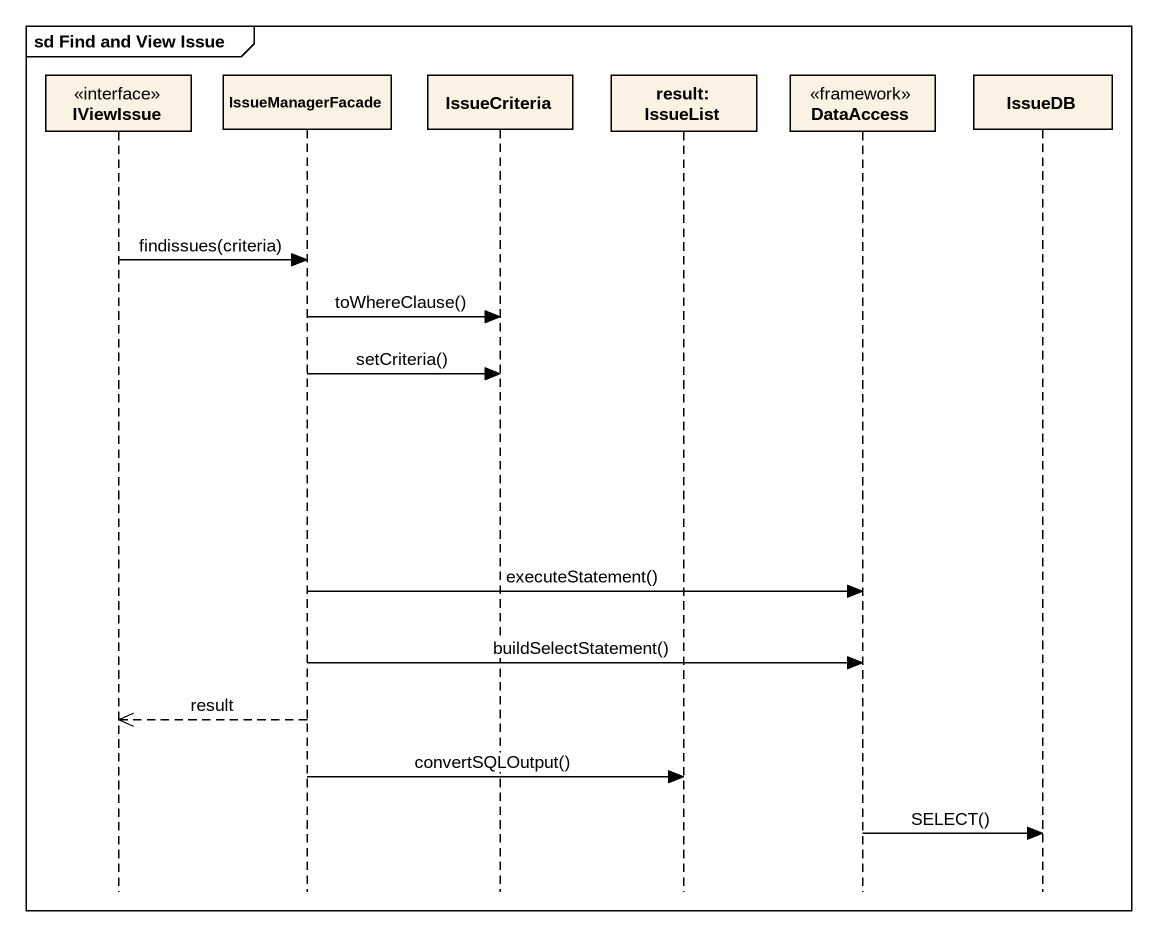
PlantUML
@startuml
mainframe sd Find and View Issue
hide footbox
participant IViewIssue <<interface>>
participant IssueManagerFacade
participant IssueCriteria
participant "result: IssueList" as result_IssueList
participant DataAccess <<framework>>
participant IssueDB

IViewIssue -> IssueManagerFacade : findissues(criteria)
IssueManagerFacade -> IssueCriteria : toWhereClause()
IssueManagerFacade -> IssueCriteria : setCriteria()
IssueManagerFacade -> DataAccess : executeStatement()
IssueManagerFacade -> DataAccess : buildSelectStatement()
IssueManagerFacade -->> IViewIssue : result
IssueManagerFacade -> result_IssueList : convertSQLOutput()
DataAccess -> IssueDB : SELECT()
@enduml
